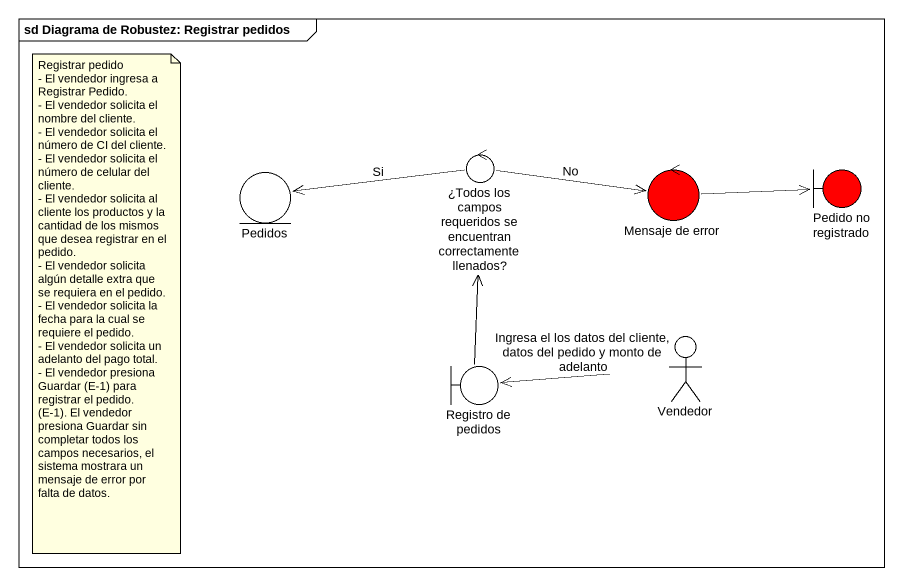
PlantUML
@startuml
mainframe sd Diagrama de Robustez: Registrar pedidos
entity Pedidos
control "¿Todos los campos requeridos se encuentran correctamente llenados?" as Todos_los_campos_requeridos
control "Mensaje de error" as Mensaje_de_error #FF0000
boundary "Pedido no registrado" as Pedido_no_registrado #FF0000
boundary "Registro de pedidos" as Registro_de_pedidos
actor Vendedor
Todos_los_campos_requeridos -left-> Pedidos : Si
Todos_los_campos_requeridos -right-> Mensaje_de_error : No
Mensaje_de_error -right-> Pedido_no_registrado
Registro_de_pedidos -up-> Todos_los_campos_requeridos
Vendedor -left-> Registro_de_pedidos : Ingresa el los datos del cliente, datos del pedido y monto de adelanto
note as N1
  Registrar pedido
  - El vendedor ingresa a Registrar Pedido.
  - El vendedor solicita el nombre del cliente.
  - El vendedor solicita el número de CI del cliente.
  - El vendedor solicita el número de celular del cliente.
  - El vendedor solicita al cliente los productos y la cantidad de los mismos que desea registrar en el pedido.
  - El vendedor solicita algún detalle extra que se requiera en el pedido.
  - El vendedor solicita la fecha para la cual se requiere el pedido.
  - El vendedor solicita un adelanto del pago total.
  - El vendedor presiona Guardar (E-1) para registrar el pedido.
  (E-1). El vendedor presiona Guardar sin completar todos los campos necesarios, el sistema mostrara un mensaje de error por falta de datos.
end note
@enduml
